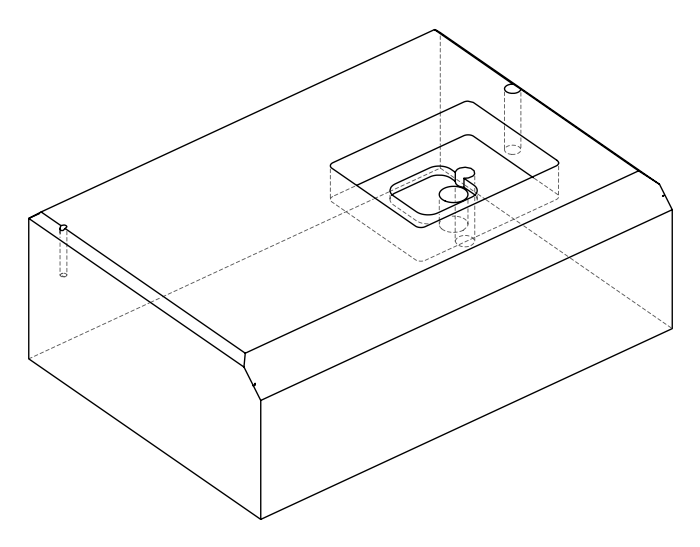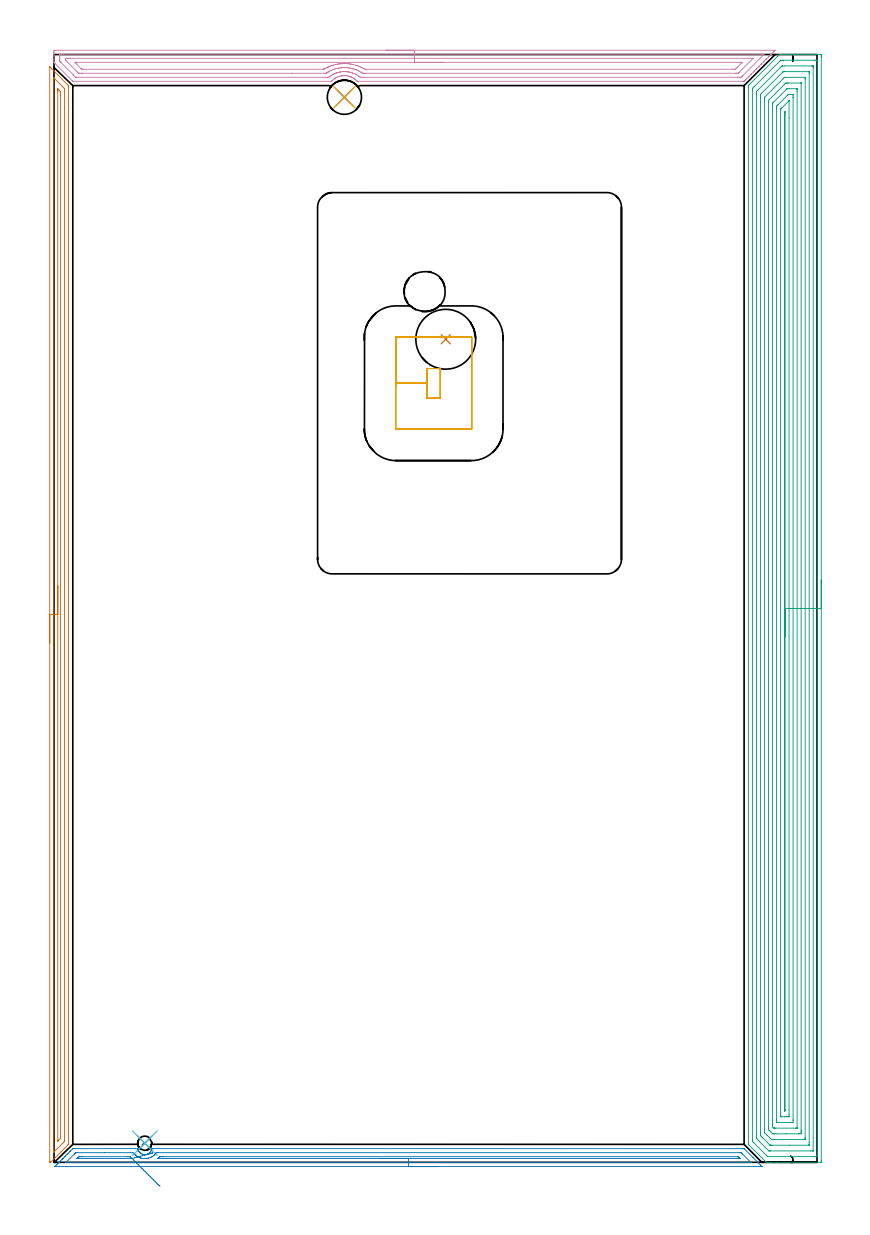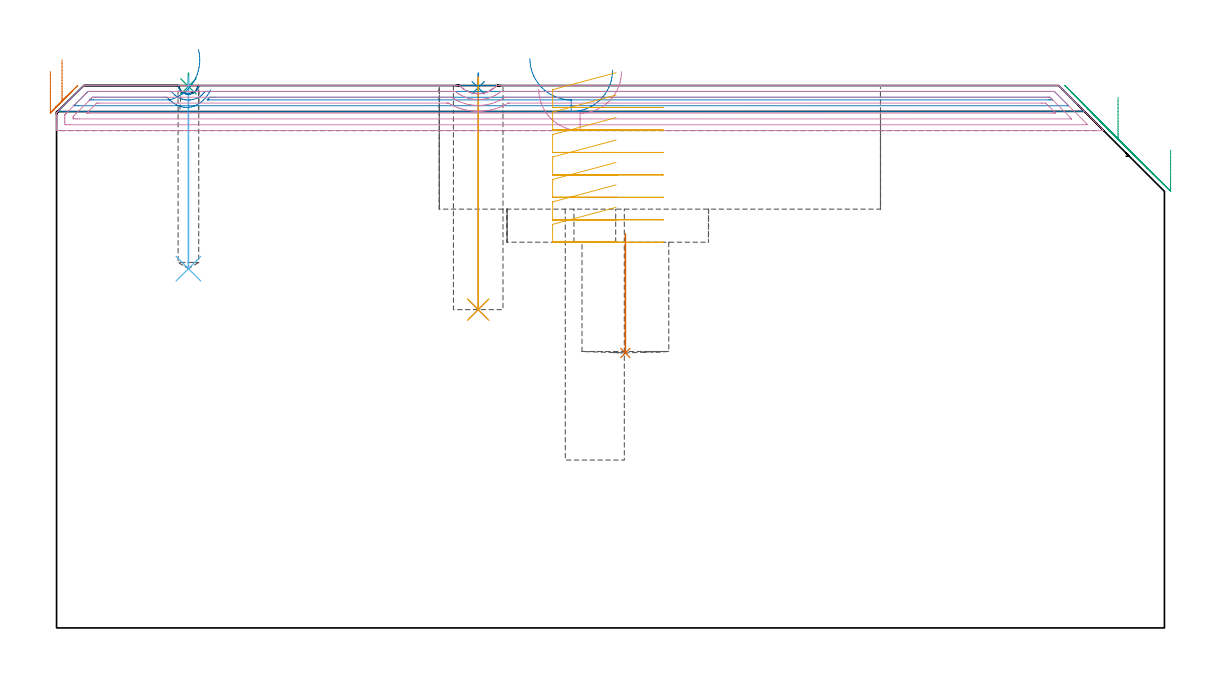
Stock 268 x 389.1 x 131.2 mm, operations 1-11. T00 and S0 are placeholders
(PLAN: 13 operations, 7 tool changes, 108.6 min)
(1 INDEXABLE_INSERT_DRILL_BLIND_HOLE_FROM_SOLID | STEP1POCKET | NXT0302_013 | 0.12 min | 22293 mm3)
(2 SPOT_DRILL | STEP1POCKET_1 | NXT0321_9005460120000 | 0.03 min | 1 mm3)
(3 SPOT_DRILL_1 | STEP1POCKET_2 | NXT0321_9005460120000 | 0.03 min | 1 mm3)
(4 DRILL_BLIND_HOLE_INTO_CENTER | STEP1POCKET_1 | UGT0301_198 | 0.23 min | 2563 mm3)
(5 DRILL_TO_ENLARGE_BLIND_HOLE | STEP1POCKET_1 | UGT0301_373 | 0.23 min | 3548 mm3)
(6 DRILL_BLIND_HOLE_INTO_CENTER_1 | STEP1POCKET_2 | UGT0301_445 | 0.19 min | 835 mm3)
(7 AREA_MILL | FG_CHAMFER_SURFACE | UGT0205_001 | 9.26 min | 8460 mm3)
(8 AREA_MILL_1 | FG_CHAMFER_SURFACE_1 | UGT0205_001 | 6.07 min | 4911 mm3)
(9 AREA_MILL_2 | FG_CHAMFER_SURFACE_2 | UGT0205_001 | 31.09 min | 127335 mm3)
(10 AREA_MILL_3 | FG_CHAMFER_SURFACE_3 | UGT0205_001 | 8.17 min | 14449 mm3)
(11 MILL_RECTANGULAR_POCKET | POCKET_RECTANGULAR_STRAIGHT | UGT0201_105 | Follow Part, ap 5.5, ae 75% | 3.48 min | 83102 mm3)
(12 MILL_RECTANGULAR_POCKET_1 | POCKET_RECTANGULAR_STRAIGHT_1 | NXT0201_010 | Follow Part, ap 2.5, ae 75% | 48.19 min | 350663 mm3)
(13 MILL_BLIND_HOLE_FROM_SOLID_MATERIAL | STEP1POCKET_3 | NXT0201_010 | Spiral | 1.53 min | 9654 mm3)
(TOOL NXT0302_013 | Index. Insert Drill 21mm [880-D2100L25-05] | D21 PA176 FL105 Z2)
(TOOL NXT0321_9005460120000 | NC Spot Drill, 142deg, 12mm, Carbide, Uncoated | D12 PA142 FL30 Z2)
(TOOL UGT0301_198 | Twist Drill 7.9 mm | D7.9 PA118 FL73 Z2)
(TOOL UGT0301_373 | Twist Drill Flat Bottom 12 mm | D12 PA180 FL101 Z2)
(TOOL UGT0301_445 | Carbide Drill 5.0 mm | D5 PA118 FL52 Z2)
(TOOL UGT0205_001 | Chamfer Mill 20 x 3 x 45 deg. | D20 FL50 Z2)
(TOOL UGT0201_105 | End Mill 22 mm | D22 FL25 Z2)
(TOOL NXT0201_010 | ENDMILL 10mm [2P460-1000-NA 1630] | D10 FL30 Z6)
(OP 1 INDEXABLE_INSERT_DRILL_BLIND_HOLE_FROM_SOLID)
G17 G21 G94 G90
T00 M6
G54
G17 G0 G90 X137.6 Y289.1 S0 M3
G43 Z141.2 H1
G94 G81 G98 Z66.5 F250. R95.3
G80
M5
M2
(OP 2 SPOT_DRILL)
G17 G21 G94 G90
T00 M6
G54
G17 G0 G90 X102. Y374.1 S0 M3
G43 Z141.2 H0
G94 G81 G98 Z130.675 F250. R134.2
G80
M5
M2
(OP 3 SPOT_DRILL_1)
G17 G21 G94 G90
T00 M6
G54
G17 G0 G90 X31.9 Y6.7 S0 M3
G43 Z141.2 H0
G94 G81 G98 Z130.985 F250. R134.2
G80
M5
M2
(OP 4 DRILL_BLIND_HOLE_INTO_CENTER)
G17 G21 G94 G90
T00 M6
G54
G17 G0 G90 X102. Y374.1 S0 M3
G43 Z141.2 H0
G94 G81 G98 Z77. F250. R133.2
G80
M5
M2
(OP 5 DRILL_TO_ENLARGE_BLIND_HOLE)
G17 G21 G94 G90
T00 M6
G54
G17 G0 G90 X102. Y374.1 S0 M3
G43 Z141.2 H0
G94 G73 G98 Z77. F250. Q10.84 R133.2
G80
M5
M2
(OP 6 DRILL_BLIND_HOLE_INTO_CENTER_1)
G17 G21 G94 G90
T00 M6
G54
G17 G0 G90 X31.9 Y6.7 S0 M3
G43 Z141.2 H0
G94 G81 G98 Z86.9 F250. R133.2
G80
M5
M2
(OP 7 AREA_MILL)
G17 G21 G94 G90
T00 M6
G54
G17 G0 G90 X-1.5 Y182.439 S1061 M3
G43 Z141.2 H0
Z134.6
G94 G1 Y182.477 Z133.728 F250.
Y182.591 Z132.864
Y182.78 Z132.012
Y183.042 Z131.18
Y183.376 Z130.374
Y183.779 Z129.6
Y184.247 Z128.864
Y184.778 Z128.172
Y185.368 Z127.529
Y186.011 Z126.94
Y186.703 Z126.408
Y187.439 Z125.94
Y188.213 Z125.537
Y189.019 Z125.203
Y189.851 Z124.941
Y190.702 Z124.752
Y191.567 Z124.638
Y192.439 Z124.6
Y384.699
X-1.495 Y384.766 Z124.603
X-1.492 Y384.781 Z124.605
X-1.465 Y384.766 Z124.633
X-0.88 Y384.181 Z125.219
X4.825 Y378.475 Z130.924
X5.076 Y378.226 Z131.172
X5.083 Y378.218 Z131.18
X5.096 Y378.196 Z131.187
X5.1 Y377.911 Z131.2
Y6.82
X5.099 Y6.3 Z131.199
X5.098 Y6.298 Z131.198
X4.927 Y6.127 Z131.026
X2.487 Y3.691 Z128.586
X0.311 Y1.518 Z126.41
X-1.137 Y0.073 Z124.962
X-1.158 Y0.059 Z124.941
X-1.254 Y0. Z124.845
X-1.327 Y-0.033 Z124.77
X-1.389 Y-0.06 Z124.708
X-1.442 Y0.003 Z124.657
X-1.47 Y0.042 Z124.629
X-1.493 Y0.079 Z124.607
X-1.495 Y0.114 Z124.605
X-1.5 Y0.287 Z124.6
Y192.439
X-0.086 Z126.014
X-0.085 Y380.791 Z126.015
X-0.083 Y380.857 Z126.017
X-0.079 Y380.908 Z126.021
X-0.078 Y380.917 Z126.022
X-0.07 Y380.912 Z126.03
X0.013 Y380.834 Z126.113
X0.257 Y380.593 Z126.357
X2.94 Y377.911 Z129.04
X3.587 Y377.26 Z129.687
X3.646 Y377.197 Z129.746
X3.673 Y377.166 Z129.773
X3.679 Y377.114 Z129.779
X3.683 Y377.017 Z129.783
X3.685 Y376.919 Z129.785
X3.686 Y376.122 Z129.786
Y370.38
X3.685 Y7.715 Z129.785
Y7.617
X3.682 Y7.517 Z129.782
X3.675 Y7.338 Z129.775
X3.587 Y7.244 Z129.687
X3.377 Y7.03 Z129.477
X3.169 Y6.82 Z129.269
X0.013 Y3.67 Z126.113
X-0.066 Y3.593 Z126.034
X-0.079 Y3.582 Z126.021
X-0.08 Y3.583 Z126.02
X-0.082 Y3.604 Z126.018
X-0.085 Y3.709 Z126.015
X-0.086 Y4.237 Z126.014
Y192.439
X1.328 Z127.428
X1.329 Y376.122 Z127.429
X1.33 Y376.593 Z127.43
X1.334 Y377.017 Z127.434
X1.335 Y377.053 Z127.435
X1.379 Y377.017 Z127.479
X1.8 Y376.594 Z127.9
X2.264 Y376.122 Z128.364
X2.269 Y375.653 Z128.369
X2.271 Y375.228 Z128.371
Y374.756
Y9.503
X2.27 Y9.032 Z128.37
X2.267 Y8.609 Z128.367
X2.265 Y8.378 Z128.365
X1.706 Y7.808 Z127.806
X1.613 Y7.715 Z127.713
X1.508 Y7.611 Z127.608
X1.419 Y7.525 Z127.519
X1.356 Y7.467 Z127.456
X1.336 Y7.45 Z127.436
X1.334 Y7.46 Z127.434
X1.331 Y7.507 Z127.431
X1.329 Y7.621 Z127.429
Y7.715
X1.328 Y192.439 Z127.428
Y193.31 Z127.466
Y194.175 Z127.58
Y195.027 Z127.769
Y195.859 Z128.032
Y196.665 Z128.365
Y197.439 Z128.768
Y198.175 Z129.237
Y198.867 Z129.768
Y199.51 Z130.357
Y200.099 Z131.001
Y200.63 Z131.693
Y201.099 Z132.428
Y201.502 Z133.202
Y201.836 Z134.008
Y202.098 Z134.84
Y202.287 Z135.692
Y202.401 Z136.557
Y202.439 Z137.428
G0 Z141.2
M5
M2
(OP 8 AREA_MILL_1)
G17 G21 G94 G90
T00 M6
G54
G17 G0 G90 X134.5 Y-1.5 S1061 M3
G43 Z141.2 H0
Z134.9
G94 G1 X134.462 Z134.028 F250.
X134.348 Z133.164
X134.159 Z132.312
X133.897 Z131.48
X133.563 Z130.674
X133.16 Z129.9
X132.692 Z129.164
X132.161 Z128.472
X131.571 Z127.829
X130.928 Z127.24
X130.236 Z126.708
X129.5 Z126.24
X128.726 Z125.837
X127.92 Z125.503
X127.088 Z125.241
X126.237 Z125.052
X125.372 Z124.938
X124.5 Z124.9
X0.459
X0.432 Y-1.499 Z124.901
X0.319 Y-1.492 Z124.905
X0.358 Y-1.446 Z124.952
X0.459 Y-1.341 Z125.057
X0.905 Y-0.894 Z125.503
X1.242 Y-0.558 Z125.842
X1.454 Y-0.346 Z126.054
X1.68 Y-0.119 Z126.279
X1.797 Y-0.001 Z126.395
X2.159 Y0.359 Z126.759
X2.324 Y0.523 Z126.923
X2.858 Y1.06 Z127.455
X3.136 Y1.336 Z127.736
X3.193 Y1.393 Z127.793
X3.743 Y1.945 Z128.34
X4.028 Y2.228 Z128.628
X4.04 Y2.24 Z128.64
X4.627 Y2.83 Z129.225
X4.921 Y3.12 Z129.52
X5.512 Y3.714 Z130.11
X5.801 Y4.001 Z130.401
X5.813 Y4.013 Z130.413
X6.552 Y4.752 Z131.151
X6.605 Y4.799 Z131.183
X7.152 Y4.8 Z131.2
X28.569
X29.432 Y4.793 Z131.193
X29.461 Y4.666 Z131.066
X29.478 Y4.591 Z130.99
X29.531 Y4.411 Z130.809
X29.58 Y4.304 Z130.699
X29.639 Y4.171 Z130.57
X29.704 Y4.029 Z130.428
X29.759 Y3.936 Z130.335
X29.804 Y3.862 Z130.258
X29.838 Y3.803 Z130.202
X29.845 Y3.791 Z130.19
X30.016 Y3.571 Z129.969
X30.056 Y3.53 Z129.928
X30.165 Y3.419 Z129.815
X30.21 Y3.372 Z129.769
X30.285 Y3.306 Z129.705
X30.422 Y3.187 Z129.586
X30.471 Y3.15 Z129.55
X30.514 Y3.124 Z129.523
X30.669 Y3.03 Z129.43
X30.877 Y2.926 Z129.326
X31.092 Y2.842 Z129.24
X31.246 Y2.798 Z129.194
X31.314 Y2.777 Z129.175
X31.423 Y2.756 Z129.155
X31.536 Y2.735 Z129.131
X31.543
X31.598 Y2.729 Z129.125
X31.692 Y2.722 Z129.112
X31.758 Y2.714 Z129.107
X31.777 Z129.106
X31.867 Y2.715 Z129.1
X31.913
X31.951 Y2.713 Z129.102
X31.982
X31.99
X32.061 Y2.718 Z129.11
X32.138 Y2.724 Z129.116
X32.206 Y2.728 Z129.123
X32.349 Y2.752 Z129.15
X32.437 Y2.767 Z129.165
X32.585 Y2.807 Z129.205
X32.663 Y2.828 Z129.226
X32.883 Y2.91 Z129.309
X33.098 Y3.012 Z129.412
X33.283 Y3.124 Z129.524
X33.325 Y3.15 Z129.549
X33.477 Y3.272 Z129.667
X33.516 Y3.302 Z129.699
X33.611 Y3.389 Z129.789
X33.689 Y3.463 Z129.862
X33.845 Y3.641 Z130.04
X33.989 Y3.834 Z130.232
X34.1 Y4.03 Z130.428
X34.207 Y4.264 Z130.661
X34.224 Y4.299 Z130.697
X34.251 Y4.382 Z130.78
X34.32 Y4.593 Z130.984
X34.38 Y4.808 Z131.192
X34.809 Y4.8 Z131.2
X241.849
X242.395 Y4.799 Z131.183
X242.449 Y4.752 Z131.151
X245.552 Y1.65 Z128.046
X248.206 Y-1.004 Z125.392
X248.69 Y-1.491 Z124.908
X248.692 Y-1.497 Z124.902
X248.69 Y-1.5 Z124.9
X124.5
Y-0.086 Z126.314
X5.208
X4.474 Y-0.085 Z126.315
X4.439 Y-0.084 Z126.316
X4.192 Y-0.069 Z126.331
X4.218 Y-0.04 Z126.36
X4.303 Y0.051 Z126.451
X4.393 Y0.142 Z126.542
X4.474 Y0.225 Z126.625
X7.152 Y2.901 Z129.301
X7.414 Y3.159 Z129.559
X7.627 Y3.365 Z129.765
X8.044 Y3.384 Z129.784
X8.079 Y3.385 Z129.785
X17.843 Y3.386 Z129.786
X26.818
X27.676 Y3.38 Z129.78
X27.717 Y3.379 Z129.779
X28.588 Y2.544 Z128.944
X28.598 Y2.535 Z128.935
X28.84 Y2.332 Z128.732
X29.073 Y2.148 Z128.548
X29.461 Y1.912 Z128.312
X29.566 Y1.858 Z128.258
X30.025 Y1.65 Z128.05
X30.354 Y1.535 Z127.935
X30.52 Y1.485 Z127.885
X30.937 Y1.39 Z127.79
X31.246 Y1.341 Z127.741
X31.591 Y1.308 Z127.708
X32.138 Y1.304 Z127.704
X32.461 Y1.33 Z127.73
X33.031 Y1.423 Z127.823
X33.213 Y1.469 Z127.869
X33.787 Y1.65 Z128.05
X33.886 Y1.687 Z128.087
X33.902 Y1.693 Z128.093
X33.923 Y1.703 Z128.103
X34.256 Y1.868 Z128.268
X34.471 Y1.991 Z128.391
X34.815 Y2.217 Z128.617
X34.994 Y2.358 Z128.758
X35.192 Y2.535 Z128.935
X35.445 Y2.795 Z129.195
X35.708 Y3.116 Z129.516
X35.837 Y3.292 Z129.692
X35.883 Y3.354 Z129.754
X35.908 Y3.379 Z129.779
X35.957 Y3.38 Z129.78
X36.171 Y3.383 Z129.783
X36.6 Y3.386 Z129.786
X36.634
X240.99
X241.205 Y3.383 Z129.783
X241.311 Y3.379 Z129.779
X241.362 Y3.376 Z129.776
X241.47 Y3.272 Z129.672
X241.849 Y2.9 Z129.3
X244.722 Y0.028 Z126.428
X244.793 Y-0.045 Z126.355
X244.822 Y-0.077 Z126.323
X244.824 Y-0.082 Z126.318
X244.823 Y-0.083 Z126.317
X244.801 Y-0.085 Z126.315
X244.709
X244.526 Y-0.086 Z126.314
X124.5
Y1.328 Z127.728
X36.924 Y1.329 Z127.729
X36.72
X36.6 Y1.331 Z127.731
X36.432 Y1.335 Z127.735
X36.529 Y1.433 Z127.833
X36.6 Y1.503 Z127.903
X36.677 Y1.574 Z127.974
X36.759 Y1.65 Z128.05
X37.01 Y1.889 Z128.289
X37.079 Y1.955 Z128.355
X37.175 Y1.965 Z128.365
X37.493 Y1.968 Z128.368
X38.061 Y1.971 Z128.371
X38.385
X240.064
X240.172 Y1.97 Z128.37
X240.258 Y1.968 Z128.368
X240.312 Y1.965 Z128.365
X240.351 Y1.937 Z128.337
X240.646 Y1.65 Z128.05
X240.956 Y1.341 Z127.741
X240.957 Y1.332 Z127.732
X240.956 Y1.331 Z127.731
X240.388 Y1.329 Z127.729
X240.064
X124.5 Y1.328 Z127.728
X123.629 Z127.767
X122.764 Z127.88
X121.912 Z128.069
X121.08 Z128.332
X120.274 Z128.665
X119.5 Z129.068
X118.764 Z129.537
X118.072 Z130.068
X117.429 Z130.657
X116.84 Z131.301
X116.309 Z131.993
X115.84 Z132.728
X115.437 Z133.502
X115.103 Z134.308
X114.841 Z135.14
X114.652 Z135.992
X114.538 Z136.857
X114.5 Z137.728
G0 Z141.2
X34.33 Y3.188
Z139.917
G1 X34.505 Y3.235 Z139.063
X34.608 Y3.262 Z138.197
X34.637 Y3.27 Z137.326
X34.593 Y3.258 Z136.454
X34.475 Y3.227 Z135.59
X34.285 Y3.176 Z134.74
X34.025 Y3.106 Z133.911
X33.696 Y3.018 Z133.108
X33.3 Y2.912 Z132.338
X32.841 Y2.79 Z131.606
X32.322 Y2.651 Z130.919
X31.747 Y2.497 Z130.281
X31.121 Y2.329 Z129.697
X30.447 Y2.149 Z129.172
X29.733 Y1.958 Z128.71
X28.982 Y1.757 Z128.314
X28.2 Y1.548 Z127.987
X27.394 Y1.332 Z127.732
X27.393
X27.361 Y1.33 Z127.73
X27.303 Y1.329 Z127.729
X27.217
X8.936
X8.367 Y1.33 Z127.73
X8.058 Y1.333 Z127.733
X8.044 Y1.336 Z127.736
Y1.339 Z127.739
Y1.343 Z127.743
X8.198 Y1.497 Z127.897
X8.352 Y1.65 Z128.05
X8.647 Y1.937 Z128.337
X8.697 Y1.965 Z128.365
X8.775 Y1.967 Z128.367
X8.936 Y1.969 Z128.369
X9.505 Y1.971 Z128.371
X9.829
X25.892
X26.463 Y1.968 Z128.368
X26.621 Y1.964 Z128.364
X26.699 Y1.961 Z128.361
X26.784 Y1.887 Z128.287
X27.047 Y1.65 Z128.05
X27.374 Y1.353 Z127.753
X27.394 Y1.332 Z127.732
X27.914 Y0.814 Z127.261
X28.46 Y0.269 Z126.855
X29.03 Y-0.3 Z126.518
X29.618 Y-0.886 Z126.252
X30.221 Y-1.488 Z126.06
X30.833 Y-2.098 Z125.942
X31.449 Y-2.714 Z125.901
X32.067 Y-3.329 Z125.935
X32.679 Y-3.94 Z126.045
X33.283 Y-4.543 Z126.231
X33.872 Y-5.131 Z126.49
X34.444 Y-5.701 Z126.82
X34.993 Y-6.249 Z127.22
X35.515 Y-6.77 Z127.686
X36.007 Y-7.26 Z128.214
X36.464 Y-7.716 Z128.801
X36.883 Y-8.134 Z129.441
X37.261 Y-8.512 Z130.131
G0 Z141.2
M5
M2
(OP 9 AREA_MILL_2)
G17 G21 G94 G90
T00 M6
G54
G17 G0 G90 X269.5 Y204.55 S1061 M3
G43 Z141.2 H0
Z115.6
G94 G1 Y204.512 Z114.728 F250.
Y204.398 Z113.863
Y204.209 Z113.012
Y203.947 Z112.18
Y203.613 Z111.374
Y203.21 Z110.6
Y202.742 Z109.864
Y202.21 Z109.172
Y201.621 Z108.529
Y200.978 Z107.94
Y200.286 Z107.408
Y199.55 Z106.94
Y198.776 Z106.537
Y197.97 Z106.203
Y197.138 Z105.941
Y196.287 Z105.752
Y195.422 Z105.638
Y194.55 Z105.6
Y0.623
X269.495 Y0.186 Z105.603
X269.492 Y0.01 Z105.606
X269.312 Y0. Z105.785
X253.787 Z121.308
X251.756 Z123.34
X251.41 Z123.685
X250.716 Z124.384
X250.434 Z124.666
X250.278 Y0.003 Z124.819
X250.192 Y0.01 Z124.904
X249.958 Y0.241 Z125.14
X244.047 Y6.153 Z131.052
X243.904 Y6.297 Z131.188
Y6.304 Z131.189
X243.9 Y6.431 Z131.2
Y377.753
X243.899 Y378.195 Z131.184
X244.07 Y378.372 Z131.027
X244.356 Y378.656 Z130.744
X254.055 Y388.356 Z121.042
X254.554 Y388.854 Z120.546
X254.777 Y389.073 Z120.323
X254.809 Y389.098 Z120.289
X255.016 Y389.1 Z120.083
X255.818 Z119.276
X257.047 Z118.05
X257.582 Z117.512
X268.431 Y389.099 Z106.667
X269.044 Y389.095 Z106.053
X269.492 Y389.09 Z105.606
X269.495 Y388.934 Z105.603
X269.499 Y388.477 Z105.601
X269.5 Y388.016 Z105.6
Y194.55
X268.086 Z107.014
X268.085 Y2.488 Z107.015
Y2.41
X268.079 Y2.012 Z107.021
X267.682 Y2.003 Z107.418
X267.281 Y2.001 Z107.819
X266.804 Y2. Z108.296
X250.932 Z124.168
X250.73 Y2.003 Z124.37
X250.68 Y2.006 Z124.42
X250.656 Y2.01 Z124.444
X250.626 Y2.036 Z124.474
X250.528 Y2.126 Z124.572
X250.24 Y2.41 Z124.86
X245.773 Y6.878 Z129.327
X245.417 Y7.243 Z129.683
X245.321 Y7.343 Z129.779
X245.319 Y7.389 Z129.781
X245.316 Y7.49 Z129.784
X245.314 Y7.694 Z129.786
Y7.772
X245.315 Y376.781 Z129.785
X245.322 Y377.16 Z129.778
X245.386 Y377.227 Z129.714
X245.57 Y377.416 Z129.53
X245.903 Y377.753 Z129.197
X246.012 Y377.862 Z129.088
X254.937 Y386.786 Z120.163
X255.203 Y387.044 Z119.897
X255.243 Y387.081 Z119.857
X255.295 Y387.09 Z119.805
X255.417 Y387.097 Z119.683
X255.818 Y387.099 Z119.282
X256.296 Y387.1 Z118.804
X267.281 Y387.099 Z107.819
X267.762 Y387.097 Z107.338
X267.983 Y387.09 Z107.117
X268.079 Y387.064 Z107.021
X268.084 Y386.769 Z107.016
X268.085 Y386.69 Z107.015
X268.086 Y194.55 Z107.014
X266.672 Z108.428
X266.671 Y4.197 Z108.429
X266.67 Y4.059 Z108.43
X266.668 Y4.026 Z108.432
X266.666 Y4.015 Z108.434
X266.657 Y4.01 Z108.443
X266.591 Y4.003 Z108.509
X266.399 Y4.001 Z108.701
X265.712 Y4. Z109.388
X251.604 Y4.001 Z123.496
X251.41 Y4.003 Z123.69
X251.215 Y4.009 Z123.885
X251.096 Y4.015 Z124.004
X251.032 Y4.074 Z124.068
X250.904 Y4.197 Z124.196
X247.883 Y7.217 Z127.217
X247.33 Y7.772 Z127.77
X247.001 Y8.11 Z128.099
X246.735 Y8.395 Z128.365
X246.732 Y8.666 Z128.368
X246.73 Y8.94 Z128.37
X246.729 Y9.559 Z128.371
X246.728 Y9.835 Z128.372
X246.729 Y375.072 Z128.371
Y375.347
X246.734 Y375.966 Z128.366
X246.735 Y376.1 Z128.365
X246.79 Y376.179 Z128.31
X247.001 Y376.397 Z128.099
X247.229 Y376.629 Z127.871
X247.459 Y376.86 Z127.641
X255.218 Y384.618 Z119.882
X255.505 Y384.903 Z119.595
X255.667 Y385.056 Z119.433
X255.723 Y385.09 Z119.377
X255.818 Y385.092 Z119.282
X256.506 Y385.099 Z118.594
X266.205 Y385.1 Z108.895
X266.399 Y385.098 Z108.701
X266.594 Y385.094 Z108.506
X266.648 Y385.09 Z108.452
X266.665 Y385.084 Z108.435
X266.667 Y385.067 Z108.433
X266.67 Y384.995 Z108.43
X266.671 Y384.903 Z108.429
X266.672 Y384.627 Z108.428
Y194.55
X265.257 Z109.843
Y6.878
X265.255 Y6.251 Z109.845
X265.252 Y6.039 Z109.848
X265.25 Y6.011 Z109.85
X265.231 Y6.008 Z109.869
X265.177 Y6.004 Z109.923
X265.069 Y6.001 Z110.031
X258.464 Y6. Z116.636
X252.291 Z122.809
X251.843 Y6.001 Z123.257
X251.626 Y6.005 Z123.474
X251.573 Y6.009 Z123.527
X251.547 Y6.014 Z123.553
X251.516 Y6.041 Z123.584
X251.41 Y6.142 Z123.69
X250.67 Y6.878 Z124.43
X248.883 Y8.666 Z126.217
X248.764 Y8.785 Z126.336
X248.382 Y9.174 Z126.718
X248.189 Y9.371 Z126.911
X248.149 Y9.419 Z126.951
X248.147 Y9.47 Z126.953
X248.145 Y9.559 Z126.955
X248.143 Y10.189 Z126.957
Y10.453
Y374.179
X248.147 Y374.805 Z126.953
X248.15 Y375.072 Z126.95
X248.451 Y375.39 Z126.649
X248.764 Y375.713 Z126.336
X248.889 Y375.84 Z126.211
X255.818 Y382.768 Z119.282
X255.993 Y382.938 Z119.107
X256.096 Y383.035 Z119.004
X256.161 Y383.09 Z118.939
X256.267 Y383.092 Z118.833
X256.715 Y383.1 Z118.385
X265.071 Y383.099 Z110.029
X265.176 Y383.097 Z109.924
X265.228 Y383.093 Z109.872
X265.249 Y383.09 Z109.851
X265.25 Y383.076 Z109.85
X265.253 Y382.966 Z109.847
X265.257 Y382.486 Z109.843
Y194.55
X263.843 Z111.257
Y8.575
X263.842 Y8.485 Z111.258
X263.838 Y8.304 Z111.262
X263.829 Y8.01 Z111.271
X263.754 Y8.006 Z111.346
X263.528 Y8.001 Z111.572
X252.948 Y8. Z122.152
X252.291 Y8.006 Z122.809
X252.056 Y8.01 Z123.044
X251.41 Y8.595 Z123.69
X251.334 Y8.666 Z123.766
X250.528 Y9.47 Z124.572
X250.439 Y9.559 Z124.661
X249.646 Y10.364 Z125.454
X249.564 Y10.453 Z125.536
X249.561 Y10.539 Z125.539
X249.557 Y11.347 Z125.543
Y11.437
Y373.466
X249.559 Y373.646 Z125.541
X249.564 Y374.007 Z125.536
X249.569 Y374.06 Z125.531
X249.576 Y374.071 Z125.524
X249.597 Y374.097 Z125.503
X249.646 Y374.148 Z125.454
X255.932 Y380.434 Z119.168
X256.32 Y380.82 Z118.78
X256.448 Y380.945 Z118.652
X256.552 Y381.041 Z118.548
X256.62 Y381.09 Z118.48
X256.7 Y381.093 Z118.4
X256.926 Y381.099 Z118.174
X263.754 Y381.1 Z111.346
X263.798 Y381.098 Z111.302
X263.821 Y381.095 Z111.279
X263.829 Y381.092 Z111.271
X263.836 Y381.065 Z111.264
X263.841 Y380.705 Z111.259
X263.843 Y380.525 Z111.257
Y194.55
X262.429 Z112.671
Y11.347
X262.428 Y10.903 Z112.672
X262.425 Y10.453 Z112.675
X262.422 Y10.016 Z112.678
X261.991 Y10.008 Z113.109
X261.554 Y10.001 Z113.546
X257.147 Y10. Z117.953
X253.62 Z121.48
X253.173 Y10.001 Z121.927
X252.735 Y10.003 Z122.365
X252.516 Y10.01 Z122.584
X252.453 Y10.033 Z122.647
X252.385 Y10.091 Z122.715
X252.291 Y10.174 Z122.809
X252. Y10.453 Z123.1
X251.41 Y11.04 Z123.69
X251.105 Y11.347 Z123.995
X251.001 Y11.459 Z124.099
X250.978 Y11.49 Z124.122
X250.976 Y11.514 Z124.125
X250.973 Y11.569 Z124.127
X250.972 Y11.791 Z124.128
Y372.391 Z124.129
X250.973 Y372.834 Z124.127
X250.976 Y372.948 Z124.124
X250.978 Y373. Z124.122
X251. Y373.041 Z124.1
X251.234 Y373.285 Z123.866
X256.648 Y378.7 Z118.452
X257.038 Y379.078 Z118.062
X257.144 Y379.091 Z117.956
X257.582 Y379.097 Z117.518
X258.017 Y379.1 Z117.083
X262.426 Y379.099 Z112.674
X262.428 Y379.098 Z112.672
Y379.097
X262.429 Y194.55 Z112.671
X261.015 Z114.085
Y12.24
X261.013 Y12.041 Z114.087
X261.011 Y12.018 Z114.089
X261.01 Y12.013 Z114.09
X260.985 Y12.009 Z114.115
X260.859 Y12.003 Z114.241
X260.701 Y12.001 Z114.399
X260.464 Y12. Z114.636
X253.409 Y12.001 Z121.691
X253.173 Y12.005 Z121.927
X252.937 Y12.01 Z122.163
X252.888 Y12.023 Z122.212
X252.855 Y12.051 Z122.245
X252.789 Y12.113 Z122.311
X252.658 Y12.24 Z122.442
X252.483 Y12.419 Z122.617
X252.421 Y12.486 Z122.679
X252.392 Y12.52 Z122.708
X252.39 Y12.541 Z122.71
X252.388 Y12.64 Z122.712
X252.385 Y13.039 Z122.715
Y13.134
X252.386 Y371.402 Z122.714
X252.387 Y371.498 Z122.713
X252.392 Y371.896 Z122.708
X252.397 Y371.988 Z122.703
X252.449 Y372.045 Z122.651
X252.54 Y372.139 Z122.56
X252.789 Y372.391 Z122.311
X257.258 Y376.86 Z117.842
X257.424 Y377.019 Z117.676
X257.477 Y377.068 Z117.623
X257.524 Y377.09 Z117.576
X257.582 Y377.092 Z117.518
X258.227 Y377.099 Z116.873
X260.872 Z114.228
X260.96 Y377.097 Z114.14
X260.986 Y377.094 Z114.114
X261.008 Y377.09 Z114.092
X261.01 Y377.051 Z114.09
X261.013 Y376.956 Z114.087
X261.014 Y376.86 Z114.086
X261.015 Y376.061 Z114.085
Y194.55
X259.601 Z115.499
X259.6 Y14.921 Z115.5
X259.599 Y14.664 Z115.501
X259.594 Y14.028 Z115.506
X259.371 Y14.002 Z115.729
X259.345 Y14.001 Z115.755
X258.491 Y14. Z116.609
X254.964 Z120.136
X254.081 Y14.001 Z121.019
X254.055 Y14.003 Z121.045
X253.807 Y14.028 Z121.293
X253.803 Y14.283 Z121.297
X253.8 Y14.921 Z121.3
Y15.18
Y369.969
X253.801 Y370.604 Z121.299
X253.803 Y370.859 Z121.297
X253.806 Y370.944 Z121.294
X253.859 Y371.001 Z121.241
X254.055 Y371.206 Z121.045
X254.199 Y371.352 Z120.901
X254.344 Y371.498 Z120.756
X257.582 Y374.734 Z117.518
X257.752 Y374.9 Z117.348
X257.931 Y375.072 Z117.169
X258.437 Y375.099 Z116.663
X258.464 Z116.636
X259.319 Z115.781
X259.345 Y375.097 Z115.755
X259.593 Y375.072 Z115.507
X259.597 Y374.817 Z115.503
X259.6 Y374.179 Z115.5
Y373.92
X259.601 Y194.55 Z115.499
X258.186 Z116.914
Y16.709
X258.182 Y16.1 Z116.918
X258.18 Y16.018 Z116.92
X258.106 Y16.01 Z116.994
X257.931 Y16.005 Z117.169
X257.582 Y16.001 Z117.518
X257.399 Y16. Z117.701
X256.7 Z118.4
X255.636 Z119.464
X255.399 Y16.002 Z119.701
X255.281 Y16.006 Z119.819
X255.227 Y16.01 Z119.873
X255.221 Y16.043 Z119.879
X255.216 Y16.426 Z119.884
X255.214 Y16.709 Z119.886
Y17.321
Y369.429
X255.215 Y369.71 Z119.885
X255.218 Y369.863 Z119.882
X255.221 Y369.898 Z119.879
X255.235 Y369.927 Z119.865
X255.282 Y369.979 Z119.818
X255.416 Y370.118 Z119.684
X255.818 Y370.522 Z119.282
X258.078 Y372.782 Z117.022
X258.114 Y372.818 Z116.986
X258.16 Y372.861 Z116.94
X258.179 Y372.876 Z116.921
X258.181 Y372.875 Z116.919
X258.184 Y372.863 Z116.916
X258.185 Y372.818 Z116.915
X258.186 Y366.834 Z116.914
Y194.55
X256.772 Z118.328
Y18.423
X256.771 Y18.35 Z118.329
X256.765 Y18.204 Z118.335
X256.755 Y18.01 Z118.345
X256.7 Y18.008 Z118.4
X256.637 Y18.01 Z118.463
X256.631 Y18.277 Z118.469
X256.629 Y18.423 Z118.471
X256.628 Y367.996 Z118.472
X256.635 Y368.817 Z118.465
X256.638 Y368.88 Z118.462
X256.7 Y368.946 Z118.4
X256.761 Y369.004 Z118.339
X256.768 Y368.889 Z118.332
X256.771 Y368.817 Z118.329
X256.772 Y368.744 Z118.328
Y367.923
Y194.55
Y193.678 Z118.366
Y192.814 Z118.48
Y191.962 Z118.669
Y191.13 Z118.931
Y190.324 Z119.265
Y189.55 Z119.668
Y188.814 Z120.136
Y188.122 Z120.667
Y187.479 Z121.257
Y186.89 Z121.9
Y186.358 Z122.592
Y185.89 Z123.328
Y185.487 Z124.102
Y185.153 Z124.908
Y184.891 Z125.74
Y184.702 Z126.591
Y184.588 Z127.456
Y184.55 Z128.328
G0 Z141.2
M5
M2
(OP 10 AREA_MILL_3)
G17 G21 G94 G90
T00 M6
G54
G17 G0 G90 X116.65 Y390.6 S1061 M3
G43 Z141.2 H0
Z130.3
G94 G1 X116.688 Z129.428 F250.
X116.802 Z128.564
X116.991 Z127.712
X117.253 Z126.88
X117.587 Z126.074
X117.99 Z125.3
X118.458 Z124.564
X118.99 Z123.872
X119.579 Z123.229
X120.222 Z122.64
X120.914 Z122.108
X121.65 Z121.64
X122.424 Z121.237
X123.23 Z120.903
X124.062 Z120.641
X124.914 Z120.452
X125.778 Z120.338
X126.65 Z120.3
X253.051
X253.272 Y390.594 Z120.304
X253.281 Y390.593 Z120.305
X253.272 Y390.571 Z120.327
X252.931 Y390.231 Z120.669
X252.742 Y390.04 Z120.856
X252.055 Y389.355 Z121.545
X251.853 Y389.151 Z121.745
X251.186 Y388.486 Z122.414
X250.964 Y388.262 Z122.634
X250.304 Y387.604 Z123.296
X250.075 Y387.373 Z123.523
X249.429 Y386.729 Z124.171
X249.186 Y386.484 Z124.412
X248.553 Y385.853 Z125.047
X248.505 Y385.804 Z125.095
X248.296 Y385.595 Z125.302
X247.678 Y384.978 Z125.922
X247.611 Y384.91 Z125.989
X247.407 Y384.705 Z126.191
X246.802 Y384.102 Z126.798
X246.717 Y384.016 Z126.882
X246.518 Y383.816 Z127.08
X245.927 Y383.227 Z127.673
X245.823 Y383.123 Z127.776
X245.629 Y382.927 Z127.969
X245.051 Y382.351 Z128.549
X244.929 Y382.229 Z128.67
X244.74 Y382.038 Z128.858
X244.175 Y381.475 Z129.424
X244.036 Y381.335 Z129.563
X243.851 Y381.149 Z129.747
X243.3 Y380.6 Z130.3
X242.961 Y380.26 Z130.637
X242.844 Y380.143 Z130.755
X242.595 Y379.894 Z131.005
X242.461 Y379.763 Z131.136
X242.401 Y379.706 Z131.192
X241.95 Y379.7 Z131.2
X106.986
X106.516 Y379.707 Z131.193
X106.471 Y379.746 Z131.153
X106.369 Y379.851 Z131.049
X106.295 Y379.926 Z130.973
X106.107 Y380.104 Z130.794
X105.833 Y380.335 Z130.564
X105.651 Y380.476 Z130.424
X105.548 Y380.555 Z130.343
X105.321 Y380.704 Z130.192
X105.214 Y380.775 Z130.122
X104.773 Y381.02 Z129.878
X104.5 Y381.149 Z129.75
X104.321 Y381.232 Z129.664
X104.305 Y381.238 Z129.657
X104.039 Y381.342 Z129.556
X103.858 Y381.403 Z129.495
X103.752 Y381.439 Z129.459
X103.492 Y381.506 Z129.393
X103.428 Y381.522 Z129.377
X102.983 Y381.61 Z129.289
X102.535 Y381.669 Z129.229
X102.473 Y381.673 Z129.225
X102.245 Y381.686 Z129.205
X102.2 Y381.689 Z129.203
X101.884 Y381.695 Z129.199
X101.866 Y381.696
X101.781 Y381.691 Z129.206
X101.642 Y381.681 Z129.212
X101.613 Y381.678 Z129.215
X101.518 Y381.67 Z129.227
X101.194 Y381.635 Z129.261
X101.087 Y381.616 Z129.279
X100.749 Y381.559 Z129.337
X100.25 Y381.44 Z129.46
X99.941 Y381.332 Z129.568
X99.855 Y381.302 Z129.598
X99.404 Y381.106 Z129.79
X98.962 Y380.879 Z130.021
X98.847 Y380.805 Z130.095
X98.457 Y380.554 Z130.342
X98.069 Y380.256 Z130.643
X97.677 Y379.893 Z131.003
X97.64 Y379.856 Z131.04
X97.487 Y379.704 Z131.19
X97.155 Y379.7 Z131.2
X6.88
X6.605 Y379.704 Z131.19
X6.49 Y379.81 Z131.089
X0.326 Y385.973 Z124.925
X0.259 Y386.039 Z124.857
X0.069 Y386.232 Z124.668
X0.028 Y386.273 Z124.627
X0.002 Y386.31 Z124.588
X0. Y386.569 Z124.33
Y387.373 Z123.521
Y388.615 Z122.282
Y389.151 Z121.743
Y389.772 Z121.123
X0.002 Y390.04 Z120.855
X0.008 Y390.591 Z120.305
X0.068 Y390.593 Z120.303
X0.624 Y390.6 Z120.3
X126.65
Y389.186 Z121.714
X248.172
X249.068 Y389.183 Z121.717
X249.101 Y389.181 Z121.719
X249.389 Y389.151 Z121.749
X249.249 Y389.004 Z121.896
X249.101 Y388.851 Z122.049
X241.95 Y381.7 Z129.2
X241.671 Y381.426 Z129.474
X241.387 Y381.149 Z129.751
X241.087 Y381.118 Z129.782
X241.056 Y381.117 Z129.783
X240.197 Y381.114 Z129.786
X108.809
X107.913 Y381.116 Z129.784
X107.88 Y381.118 Z129.782
X107.493 Y381.149 Z129.751
X106.986 Y381.529 Z129.371
X106.68 Y381.734 Z129.166
X106.475 Y381.865 Z129.035
X106.178 Y382.038 Z128.862
X106.093 Y382.086 Z128.814
X105.987 Y382.143 Z128.757
X105.462 Y382.388 Z128.512
X105.199 Y382.498 Z128.402
X104.886 Y382.616 Z128.284
X104.637 Y382.7 Z128.2
X104.305 Y382.795 Z128.105
X103.741 Y382.927 Z127.973
X103.411 Y382.988 Z127.912
X103.338 Y383. Z127.9
X102.895 Y383.054 Z127.846
X102.517 Y383.085 Z127.815
X102.347 Y383.097 Z127.803
X101.978 Y383.105 Z127.795
X101.624 Y383.096 Z127.804
X101.464 Y383.086 Z127.814
X100.73 Y383.007 Z127.893
X100.659 Y382.997 Z127.903
X100.242 Y382.927 Z127.973
X99.878 Y382.844 Z128.056
X99.836 Y382.833 Z128.067
X99.484 Y382.739 Z128.161
X99.218 Y382.652 Z128.248
X99.101 Y382.612 Z128.288
X98.942 Y382.552 Z128.348
X98.578 Y382.4 Z128.5
X98.362 Y382.307 Z128.593
X98.048 Y382.156 Z128.744
X97.97 Y382.116 Z128.784
X97.828 Y382.038 Z128.862
X97.41 Y381.784 Z129.116
X97.155 Y381.621 Z129.28
X96.879 Y381.422 Z129.478
X96.504 Y381.149 Z129.751
X96.29 Y381.119 Z129.781
X96.261 Y381.117 Z129.783
X95.402 Y381.114 Z129.786
X8.668
X7.806 Y381.118 Z129.782
X7.775 Y381.121 Z129.779
X7.613 Y381.149 Z129.751
X6.881 Y381.87 Z129.03
X6.712 Y382.038 Z128.862
X2.412 Y386.338 Z124.562
X2.268 Y386.484 Z124.416
X2.126 Y386.631 Z124.269
X2.035 Y386.727 Z124.173
X2.01 Y386.792 Z124.108
X2.004 Y386.89 Z124.01
X2.001 Y387.373 Z123.527
X2. Y387.783 Z123.117
X2.001 Y388.262 Z122.638
X2.002 Y388.669 Z122.231
X2.01 Y389.151 Z121.749
X2.38 Y389.183 Z121.717
X2.412 Y389.184 Z121.716
X3.271 Y389.186 Z121.714
X126.65
Y387.772 Z123.128
X245.29 Y387.771 Z123.129
X245.525 Y387.77 Z123.13
X245.542 Y387.768 Z123.132
X245.553 Y387.766 Z123.134
X245.548 Y387.754 Z123.146
X245.54 Y387.742 Z123.158
X245.525 Y387.725 Z123.175
X240.727 Y382.927 Z127.973
X240.442 Y382.649 Z128.251
X240.344 Y382.556 Z128.344
X240.309 Y382.535 Z128.365
X240.262 Y382.533 Z128.367
X240.163 Y382.531 Z128.369
X239.669 Y382.529 Z128.371
X239.269 Y382.528 Z128.372
X109.174 Y382.529 Z128.371
X108.774 Y382.53 Z128.37
X108.528 Y382.533 Z128.367
X108.468 Y382.535 Z128.365
X108.397 Y382.551 Z128.349
X107.853 Y382.9 Z128.
X107.807 Y382.927 Z127.973
X107.278 Y383.217 Z127.683
X106.986 Y383.366 Z127.534
X106.167 Y383.742 Z127.158
X106.093 Y383.771 Z127.129
X105.971 Y383.816 Z127.084
X105.395 Y384.009 Z126.891
X105.199 Y384.065 Z126.835
X104.859 Y384.154 Z126.746
X104.305 Y384.279 Z126.621
X103.738 Y384.381 Z126.519
X103.411 Y384.424 Z126.476
X102.733 Y384.491 Z126.409
X102.517 Y384.505 Z126.395
X101.814 Y384.516 Z126.384
X101.624 Y384.511 Z126.389
X101.28 Y384.494 Z126.406
X100.972 Y384.464 Z126.436
X100.73 Y384.437 Z126.463
X100.177 Y384.366 Z126.534
X99.836 Y384.307 Z126.593
X99.428 Y384.222 Z126.678
X98.942 Y384.103 Z126.797
X98.713 Y384.044 Z126.856
X98.025 Y383.816 Z127.084
X97.417 Y383.556 Z127.344
X97.155 Y383.436 Z127.464
X96.815 Y383.264 Z127.636
X96.598 Y383.151 Z127.749
X96.261 Y382.958 Z127.942
X96.241 Y382.947 Z127.953
X96.21 Y382.927 Z127.973
X95.698 Y382.598 Z128.302
X95.64 Y382.563 Z128.337
X95.607 Y382.544 Z128.356
X95.566 Y382.535 Z128.365
X95.367 Y382.533 Z128.367
X94.873 Y382.529 Z128.371
X83.54 Y382.528 Z128.372
X9.963 Y382.529 Z128.371
X9.562 Y382.53 Z128.37
X9.065 Y382.533 Z128.367
X8.668 Y382.538 Z128.362
X8.275 Y382.927 Z127.973
X7.775 Y383.425 Z127.475
X4.716 Y386.484 Z124.416
X4.199 Y387.004 Z123.896
X4.022 Y387.189 Z123.711
X4.01 Y387.373 Z123.527
X4.005 Y387.567 Z123.333
X4.01 Y387.763 Z123.137
X4.199 Y387.766 Z123.134
X4.694 Y387.77 Z123.13
X5.093 Y387.771 Z123.129
X5.586
X126.65 Y387.772 Z123.128
Y386.357 Z124.543
X241.056
X241.185 Y386.356 Z124.544
X241.637 Y386.35 Z124.55
X241.684 Y386.344 Z124.556
X241.651 Y386.307 Z124.593
X241.591 Y386.243 Z124.657
X241.518 Y386.167 Z124.733
X241.447 Y386.095 Z124.805
X240.056 Y384.705 Z126.195
X239.658 Y384.318 Z126.582
X239.269 Y383.95 Z126.95
X239.137 Y383.947 Z126.953
X238.375 Y383.943 Z126.957
X238.248
X109.54
X109.349 Y383.945 Z126.955
X109.254 Y383.947 Z126.953
X109.209 Y383.95 Z126.95
X108.505 Y384.334 Z126.566
X107.987 Y384.599 Z126.301
X107.88 Y384.648 Z126.252
X107.753 Y384.705 Z126.195
X107.221 Y384.937 Z125.963
X106.986 Y385.03 Z125.87
X106.477 Y385.212 Z125.688
X106.093 Y385.335 Z125.565
X105.233 Y385.561 Z125.339
X105.199 Y385.569 Z125.331
X105.082 Y385.595 Z125.305
X104.305 Y385.74 Z125.16
X104.128 Y385.771 Z125.129
X103.948 Y385.794 Z125.106
X103.411 Y385.854 Z125.046
X103.12 Y385.884 Z125.016
X102.899 Y385.901 Z124.999
X102.517 Y385.92 Z124.98
X102.182 Y385.928 Z124.972
X101.965 Y385.929 Z124.971
X101.624 Y385.926 Z124.974
X101.303 Y385.914 Z124.986
X101.086 Y385.902 Z124.998
X100.73 Y385.869 Z125.031
X100.479 Y385.844 Z125.056
X100.291 Y385.822 Z125.078
X99.836 Y385.762 Z125.138
X99.689 Y385.741 Z125.159
X99.547 Y385.716 Z125.184
X98.942 Y385.602 Z125.298
X98.907 Y385.595 Z125.305
X98.221 Y385.423 Z125.477
X98.048 Y385.378 Z125.522
X97.538 Y385.213 Z125.687
X97.155 Y385.082 Z125.818
X96.884 Y384.975 Z125.925
X96.261 Y384.719 Z126.181
X96.251 Y384.715 Z126.185
X96.231 Y384.705 Z126.195
X95.657 Y384.417 Z126.483
X95.367 Y384.266 Z126.634
X95.079 Y384.103 Z126.797
X94.841 Y383.968 Z126.932
X94.805 Y383.95 Z126.95
X94.76 Y383.947 Z126.953
X94.665 Y383.945 Z126.955
X94.473 Y383.943 Z126.957
X94.346
X10.329
X9.946 Y383.945 Z126.955
X9.755 Y383.948 Z126.952
X9.711 Y383.95 Z126.95
X9.656 Y384. Z126.9
X9.562 Y384.088 Z126.812
X7.775 Y385.874 Z125.026
X7.369 Y386.287 Z124.613
X7.327 Y386.334 Z124.566
X7.314 Y386.351 Z124.549
X7.336 Y386.352 Z124.548
X7.481 Y386.355 Z124.545
X7.775 Y386.357 Z124.543
X7.902
X126.65
X127.522 Z124.581
X128.386 Z124.695
X129.238 Z124.883
X130.07 Z125.146
X130.876 Z125.48
X131.65 Z125.882
X132.386 Z126.351
X133.078 Z126.882
X133.721 Z127.472
X134.31 Z128.115
X134.842 Z128.807
X135.31 Z129.543
X135.713 Z130.316
X136.047 Z131.122
X136.309 Z131.954
X136.498 Z132.806
X136.612 Z133.671
X136.65 Z134.543
G0 Z141.2
M5
M2
(OP 11 MILL_RECTANGULAR_POCKET)
G17 G21 G94 G90
T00 M6
G54
G17 G0 G90 X135.344 Y289.8 S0 M3
G43 Z141.312 H0
Z134.312
G94 G1 X120.054 Z130.215 F250.
X120. Y289.746 Z130.194
Y273.65 Z125.881
X131.
Y268.5 F500.
X135.7
Y278.8
X131.
Y273.65
X120.
Y257.6
X120.005 Y257.545
X120.045 Y257.505
X120.1 Y257.5
X146.6
X146.655 Y257.505
X146.695 Y257.545
X146.7 Y257.6
Y289.7
X146.695 Y289.755
X146.655 Y289.795
X146.6 Y289.8
X120.1
X120.045 Y289.795
X120.005 Y289.755
X120. Y289.7
Y273.65
Y272.65
G0 X135.344 Y289.8 Z128.881
G1 X120.054 Z124.785 F250.
X120. Y289.746 Z124.764
Y273.65 Z120.451
X131.
Y268.5 F500.
X135.7
Y278.8
X131.
Y273.65
X120.
Y257.6
X120.005 Y257.545
X120.045 Y257.505
X120.1 Y257.5
X146.6
X146.655 Y257.505
X146.695 Y257.545
X146.7 Y257.6
Y289.7
X146.695 Y289.755
X146.655 Y289.795
X146.6 Y289.8
X120.1
X120.045 Y289.795
X120.005 Y289.755
X120. Y289.7
Y273.65
Y272.65
G0 X135.344 Y289.8 Z123.451
G1 X120.054 Z119.354 F250.
X120. Y289.746 Z119.334
Y273.65 Z115.021
X131.
Y268.5 F500.
X135.7
Y278.8
X135.209
X131.
Y273.65
X120.
Y257.6
X120.005 Y257.545
X120.045 Y257.505
X120.1 Y257.5
X146.6
X146.655 Y257.505
X146.695 Y257.545
X146.7 Y257.6
Y289.7
X146.695 Y289.755
X146.655 Y289.795
X146.6 Y289.8
X120.1
X120.045 Y289.795
X120.005 Y289.755
X120. Y289.7
Y273.65
Y272.65
G0 X135.344 Y289.8 Z118.021
G1 X120.054 Z113.924 F250.
X120. Y289.746 Z113.904
Y273.65 Z109.591
X131.
Y268.5 F500.
X135.7
Y278.8
X135.209
X131.
Y273.65
X120.
Y257.6
X120.005 Y257.545
X120.045 Y257.505
X120.1 Y257.5
X146.6
X146.655 Y257.505
X146.695 Y257.545
X146.7 Y257.6
Y289.7
X146.695 Y289.755
X146.655 Y289.795
X146.6 Y289.8
X120.1
X120.045 Y289.795
X120.005 Y289.755
X120. Y289.7
Y273.65
Y272.65
G0 X135.344 Y289.8 Z112.591
G1 X120.054 Z108.494 F250.
X120. Y289.746 Z108.473
Y273.65 Z104.16
X131.
Y268.5 F500.
X135.7
Y278.8
X135.209
X131.
Y273.65
X120.
Y257.6
X120.005 Y257.545
X120.045 Y257.505
X120.1 Y257.5
X146.6
X146.655 Y257.505
X146.695 Y257.545
X146.7 Y257.6
Y289.7
X146.695 Y289.755
X146.655 Y289.795
X146.6 Y289.8
X120.1
X120.045 Y289.795
X120.005 Y289.755
X120. Y289.7
Y273.65
Y272.65
G0 X135.344 Y289.8 Z107.16
G1 X120.054 Z103.064 F250.
X120. Y289.746 Z103.043
Y273.65 Z98.73
X131.
Y268.5 F500.
X135.7
Y278.8
X135.209
X131.
Y273.65
X120.
Y257.6
X120.005 Y257.545
X120.045 Y257.505
X120.1 Y257.5
X146.6
X146.655 Y257.505
X146.695 Y257.545
X146.7 Y257.6
Y289.7
X146.695 Y289.755
X146.655 Y289.795
X146.6 Y289.8
X120.1
X120.045 Y289.795
X120.005 Y289.755
X120. Y289.7
Y273.65
Y272.65
G0 X135.344 Y289.8 Z101.73
G1 X120.054 Z97.633 F250.
X120. Y289.746 Z97.613
Y273.65 Z93.3
X131.
Y268.5 F500.
X135.7
Y278.8
X135.209
X131.
Y273.65
X120.
Y257.6
X120.005 Y257.545
X120.045 Y257.505
X120.1 Y257.5
X146.6
X146.655 Y257.505
X146.695 Y257.545
X146.7 Y257.6
Y289.7
X146.695 Y289.755
X146.655 Y289.795
X146.6 Y289.8
X120.1
X120.045 Y289.795
X120.005 Y289.755
X120. Y289.7
Y273.65
Y272.65
G0 Z141.312
M5
M2
